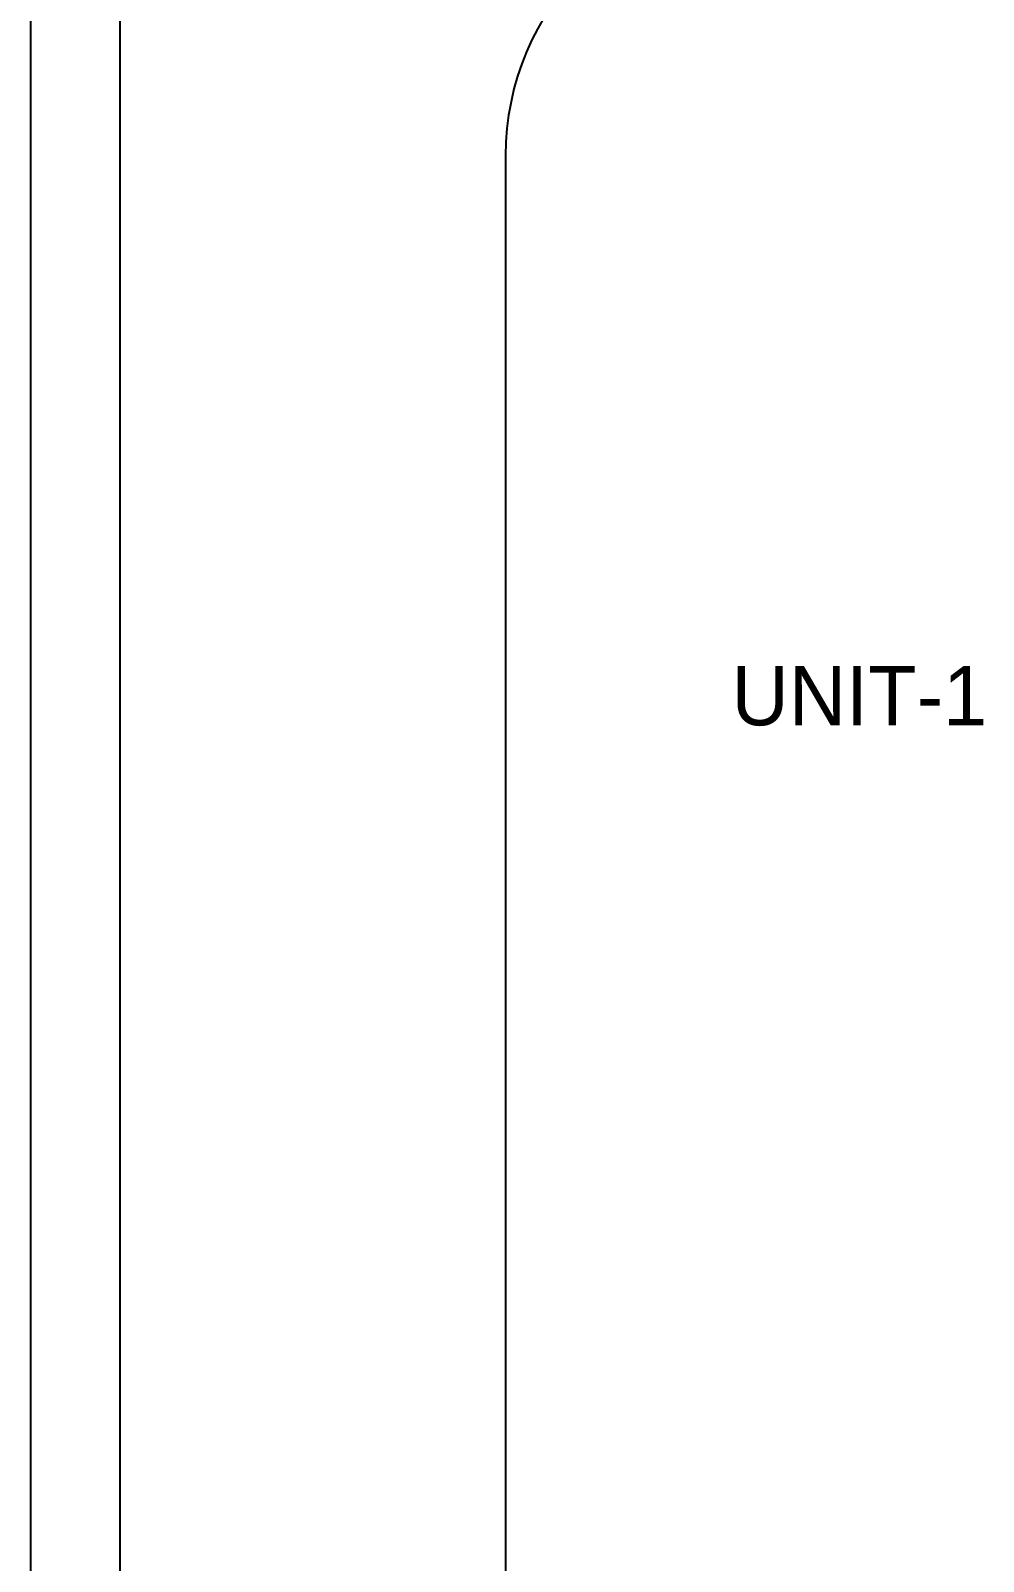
# Model space of a CAD drawing. Header units: millimetres. Extents: x 509 to 2635, y 363 to 1089.
# Drawn here: x 1903.25 to 1924.11, y 701.87 to 735.4 of the extents above; entities that cross this region are included whole.
import ezdxf

# ---------------------------------------------------------------- set-up
doc = ezdxf.new("R2010")
doc.units = ezdxf.units.MM

msp = doc.modelspace()

# ---------------------------------------------------------------- linework, layer by layer
for p, q in [((1903.249, 763.211), (1903.249, 635.811)), ((1905.199, 763.211), (1905.199, 635.811)), ((1913.649, 732.661), (1913.649, 653.361))]:
    msp.add_line(p, q)
msp.add_arc((1919.499, 732.661), 5.85, 90, 180)

# ---------------------------------------------------------------- texts
at = {"insert": (1918.595, 721.485), "char_height": 1.3, "width": 5.87327, "attachment_point": 1}
msp.add_mtext('{\\f@\uffc8\uffdeﾸￕￅￂﾰﾡﾶ\ufff7ￃﾼ|b0|i0|c129|p18;UNIT-1}', dxfattribs=at)

doc.saveas('drawing.dxf')
